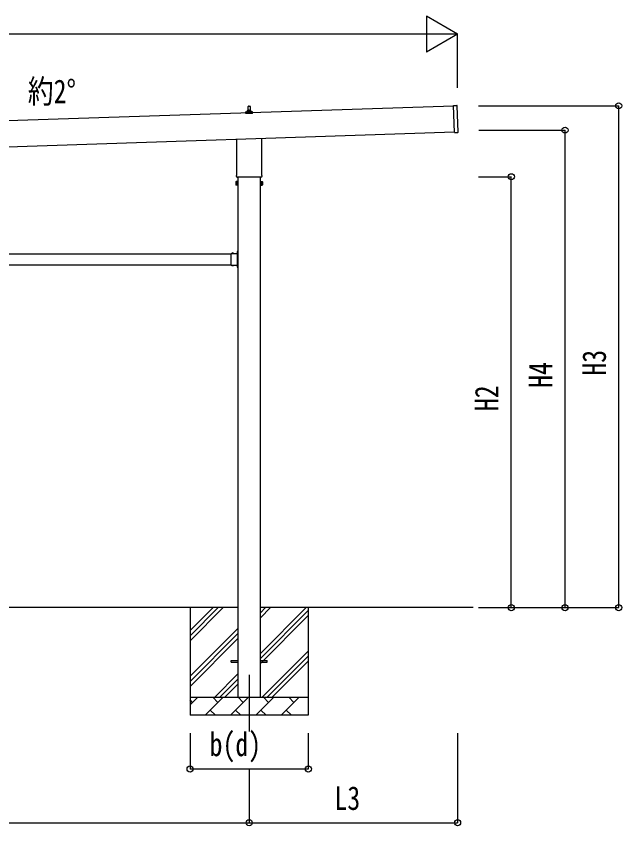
# Model space of a CAD drawing. Units: millimetres, scale not verified. Extents: x -16820 to 16820, y -11880 to 11880.
# Drawn here: x -356 to 3025, y -4680 to -164 of the extents above; entities that cross this region are included whole.
import ezdxf
from ezdxf.enums import TextEntityAlignment as Align

# ---------------------------------------------------------------- set-up
doc = ezdxf.new("R2010")
doc.units = ezdxf.units.MM
doc.header["$LTSCALE"] = 50
for name, color, linetype in [('0-2_USER1', 3, 'Continuous'), ('0-3_YKK_12', 2, 'Continuous'), ('0-4_YKK_13', 4, 'Continuous'), ('0-5_YKK_A1', 4, 'Continuous'), ('0-6_YKK_D', 6, 'Continuous')]:
    doc.layers.add(name, color=color, linetype=linetype)
doc.styles.add('ＭＳ ゴシック', font='')
doc.styles.get('ＭＳ ゴシック').set_extended_font_data('MS Gothic')

msp = doc.modelspace()

# ---------------------------------------------------------------- linework, layer by layer
at = {"layer": '0-3_YKK_12'}
msp.add_line((944.58, -3838), (944.58, -4154.05), dxfattribs=at)
at = {"layer": '0-4_YKK_13'}
for p, q in [((938.58, -690.41), (939.31, -666.88)), ((940.31, -665.91), (948.85, -665.91)), ((949.85, -666.88), (950.58, -690.41)), ((2085.35, -662.97), (2104.34, -662.34)), ((2090.35, -812.89), (2085.35, -662.97)), ((2110.3, -811.22), (2105.37, -663.3)), ((926.33, -705.91), (926.33, -698.19)), ((962.83, -705.91), (926.33, -705.91)), ((926.71, -697.41), (962.45, -697.41)), ((927.09, -697.22), (933.81, -695.59)), ((934.2, -695.41), (954.96, -695.41)), ((934.58, -694.62), (934.58, -690.41)), ((935.58, -690.41), (953.58, -690.41)), ((954.58, -694.62), (954.58, -690.41)), ((962.06, -697.22), (955.34, -695.59)), ((962.83, -705.91), (962.83, -698.19)), ((2090.35, -812.89), (2109.34, -812.25)), ((876.28, -1049.89), (876.28, -850.32)), ((1012.88, -845.77), (1012.88, -1049.89)), ((874.58, -1058.67), (874.58, -1053.17)), ((1012.52, -1062.17), (876.64, -1062.17)), ((1014.58, -1053.17), (1014.58, -1058.67)), ((870.58, -1088.17), (871.34, -1086.85)), ((870.58, -1088.17), (870.58, -1105.17)), ((870.58, -1105.17), (871.34, -1106.48)), ((877.58, -1091.76), (871.34, -1091.76)), ((877.58, -1101.57), (871.34, -1101.57)), ((877.58, -1106.48), (871.34, -1106.48)), ((880.08, -1105.87), (877.58, -1105.87)), ((1009.08, -1105.87), (1011.58, -1105.87)), ((1011.58, -1091.76), (1017.82, -1091.76)), ((1011.58, -1101.57), (1017.82, -1101.57)), ((1011.58, -1106.48), (1017.82, -1106.48)), ((1018.58, -1088.17), (1017.82, -1086.85)), ((1018.58, -1105.17), (1017.82, -1106.48)), ((1018.58, -1088.17), (1018.58, -1105.17)), ((844.08, -1498.29), (844.08, -1487.9)), ((844.08, -1487.9), (880.48, -1487.9)), ((847.34, -1487.04), (847.34, -1487.2)), ((848.04, -1487.9), (856.11, -1487.9)), ((850.95, -1487.9), (849.63, -1485.24)), ((853.2, -1487.9), (854.53, -1485.24)), ((856.81, -1487.04), (856.81, -1487.2)), ((876.38, -1480), (882.08, -1480)), ((880.08, -1489.5), (877.08, -1489.5)), ((880.48, -1478.87), (877.82, -1477.55)), ((880.48, -1481.13), (877.82, -1482.45)), ((879.62, -1475.27), (879.78, -1475.27)), ((879.62, -1484.74), (879.78, -1484.74)), ((880.48, -1472.5), (882.08, -1472.5)), ((880.48, -1489.46), (880.48, -1472.5)), ((880.48, -1475.97), (880.48, -1484.04)), ((882.08, -1477), (880.48, -1477)), ((880.48, -1478), (882.08, -1478)), ((880.48, -1482), (882.08, -1482)), ((882.08, -1483), (880.48, -1483)), ((844.08, -1540.29), (844.08, -1499.71)), ((880.08, -1498.29), (880.08, -1491.5)), ((880.08, -1540.29), (880.08, -1499.71)), ((844.08, -1552.1), (844.08, -1541.71)), ((844.08, -1552.1), (880.48, -1552.1)), ((847.34, -1552.96), (847.34, -1552.8)), ((848.04, -1552.1), (856.11, -1552.1)), ((850.95, -1552.1), (849.63, -1554.76)), ((853.2, -1552.1), (854.53, -1554.76)), ((856.81, -1552.96), (856.81, -1552.8)), ((877.08, -1550.5), (880.08, -1550.5)), ((880.48, -1558.87), (877.82, -1557.55)), ((880.48, -1561.13), (877.82, -1562.45)), ((879.62, -1555.27), (879.78, -1555.27)), ((879.62, -1564.74), (879.78, -1564.74)), ((880.08, -1548.5), (880.08, -1541.71)), ((880.48, -1567.5), (880.48, -1550.54)), ((880.48, -1555.97), (880.48, -1564.04)), ((880.48, -1558), (882.08, -1558)), ((880.48, -1562), (882.08, -1562)), ((880.48, -1567.5), (882.08, -1567.5)), ((844.58, -3758.5), (882.08, -3758.5)), ((844.58, -3767.5), (844.58, -3758.5)), ((844.58, -3767.5), (882.08, -3767.5)), ((1007.08, -3758.5), (1044.58, -3758.5)), ((1007.08, -3767.5), (1044.58, -3767.5)), ((1044.58, -3767.5), (1044.58, -3758.5))]:
    msp.add_line(p, q, dxfattribs=at)
for points in [[(877.58, -1106.48), (877.58, -1086.85), (871.34, -1086.85)], [(877.58, -1105.87), (877.58, -1087.47), (880.08, -1087.47)], [(1011.58, -1105.87), (1011.58, -1087.47), (1009.08, -1087.47)], [(1011.58, -1106.48), (1011.58, -1086.85), (1017.82, -1086.85)], [(880.08, -1491.5), (877.08, -1491.5), (877.08, -1487.9)], [(882.08, -1487.5), (882.08, -1481.5), (882.08, -1478.5), (882.08, -1472.5)], [(880.08, -1548.5), (877.08, -1548.5), (877.08, -1552.1)], [(882.08, -1567.5), (882.08, -1561.5), (882.08, -1558.5), (882.08, -1552.5)]]:
    msp.add_lwpolyline(points, dxfattribs=at)
for points in [[(880.08, -1107.17), (880.08, -1086.17), (882.08, -1086.17), (882.08, -1107.17)], [(1009.08, -1107.17), (1009.08, -1086.17), (1007.08, -1086.17), (1007.08, -1107.17)]]:
    msp.add_lwpolyline(points, close=True, dxfattribs=at)
for centre, radius, start, end in [((940.31, -666.91), 1, 90, 178.60509), ((948.85, -666.91), 1, 1.39491, 90), ((2104.37, -663.34), 1, 1.90915, 91.90915), ((927.33, -698.19), 1, 103.62699, 180), ((933.58, -694.62), 1, 283.62699, 0), ((938.66, -691.04), 4.13, 90, 171.17633), ((935.58, -691.41), 1, 90, 180), ((947.91, -690.41), 4.83, 133.60282, 180), ((941.25, -690.41), 4.83, 0, 46.39718), ((950.49, -691.04), 4.13, 8.82367, 90), ((953.58, -691.41), 1, 0, 90), ((955.58, -694.62), 1, 180, 256.37301), ((961.83, -698.19), 1, 0, 76.37301), ((2109.3, -811.25), 1, 271.90915, 1.90915), ((878.58, -1053.17), 4, 125.09963, 180), ((878.58, -1058.67), 4, 180, 194.47751), ((878.58, -1058.67), 4, 194.47751, 241.04498), ((1010.58, -1058.67), 4, 298.95502, 345.52249), ((1010.58, -1053.17), 4, 0, 54.90037), ((1010.58, -1058.67), 4, 345.52249, 0), ((874.92, -1089.31), 4.34, 145.61575, 214.38425), ((874.92, -1104.03), 4.34, 145.61575, 214.38425), ((886.82, -1096.67), 16.24, 162.41205, 197.58795), ((1014.23, -1089.31), 4.34, 325.61575, 34.38425), ((1002.34, -1096.67), 16.24, 342.41205, 17.58795), ((1014.23, -1104.03), 4.34, 325.61575, 34.38425), ((848.04, -1487.2), 0.7, 180, 270), ((848.21, -1487.04), 0.862, 129.12355, 180), ((852.08, -1491.8), 7, 90, 129.12355), ((852.08, -1491.8), 7, 50.87645, 90), ((856.11, -1487.2), 0.7, 270, 0), ((855.95, -1487.04), 0.862, 0, 50.87645), ((884.38, -1480), 7, 140.87645, 180), ((884.38, -1480), 7, 180, 219.12355), ((879.62, -1476.13), 0.862, 90, 140.87645), ((879.62, -1483.87), 0.862, 219.12355, 270), ((879.78, -1475.97), 0.7, 0, 90), ((879.78, -1484.04), 0.7, 270, 0), ((880.08, -1487.5), 2, 270, 0), ((843.38, -1499), 1, 314.427, 45.573), ((880.78, -1499), 1, 134.427, 225.573), ((843.38, -1541), 1, 314.427, 45.573), ((848.04, -1552.8), 0.7, 90, 180), ((848.21, -1552.96), 0.862, 180, 230.87645), ((852.08, -1548.2), 7, 230.87645, 270), ((852.08, -1548.2), 7, 270, 309.12355), ((856.11, -1552.8), 0.7, 0, 90), ((855.95, -1552.96), 0.862, 309.12355, 0), ((884.38, -1560), 7, 140.87645, 180), ((884.38, -1560), 7, 180, 219.12355), ((879.62, -1556.13), 0.862, 90, 140.87645), ((879.62, -1563.87), 0.862, 219.12355, 270), ((880.78, -1541), 1, 134.427, 225.573), ((879.78, -1555.97), 0.7, 0, 90), ((879.78, -1564.04), 0.7, 270, 0), ((880.08, -1552.5), 2, 0, 90)]:
    msp.add_arc(centre, radius, start, end, dxfattribs=at)
at = {"layer": '0-5_YKK_A1'}
for p, q in [((2085.42, -664.97), (-3306.65, -844.67)), ((-3301.82, -989.59), (2090.25, -809.86)), ((882.08, -1062.17), (882.08, -3963)), ((1007.08, -3963), (1007.08, -1062.17)), ((-2054.92, -1490), (844.08, -1490)), ((-2054.92, -1550), (844.08, -1550)), ((877.08, -1550), (881.58, -1550)), ((882.08, -3463), (-2092.92, -3463)), ((614.58, -3463), (614.58, -4063)), ((614.58, -3648.05), (799.63, -3463)), ((614.58, -3619.77), (771.35, -3463)), ((614.58, -3591.48), (743.06, -3463)), ((2195.46, -3463), (1007.08, -3463)), ((1007.08, -3718.1), (1262.18, -3463)), ((1007.08, -3520.11), (1064.19, -3463)), ((1007.08, -3491.82), (1035.9, -3463)), ((1274.58, -3463), (1274.58, -4063)), ((1007.08, -3746.38), (1274.58, -3478.88)), ((1007.08, -3774.67), (1274.58, -3507.17)), ((614.58, -3846.04), (882.08, -3578.54)), ((614.58, -3874.32), (882.08, -3606.82)), ((614.58, -3902.61), (882.08, -3635.11)), ((1016.74, -3963), (1274.58, -3705.16)), ((1045.02, -3963), (1274.58, -3733.44)), ((1073.31, -3963), (1274.58, -3761.73)), ((752.18, -3963), (882.08, -3833.1)), ((780.46, -3963), (882.08, -3861.38)), ((808.75, -3963), (882.08, -3889.67)), ((614.58, -3963), (1274.58, -3963)), ((614.58, -4005.89), (657.47, -3963)), ((698.89, -4063), (798.89, -3963)), ((770.34, -3991.55), (741.79, -3963)), ((840.32, -4063), (940.32, -3963)), ((911.76, -3991.55), (883.21, -3963)), ((981.74, -4063), (1081.74, -3963)), ((1053.18, -3991.55), (1024.63, -3963)), ((1123.16, -4063), (1223.16, -3963)), ((1194.6, -3991.55), (1166.05, -3963)), ((1271.29, -3963), (1274.58, -3959.72)), ((628.92, -3991.55), (614.58, -3977.21)), ((1274.58, -4063), (614.58, -4063)), ((727.45, -4034.45), (756, -4063)), ((868.87, -4034.45), (897.42, -4063)), ((1010.29, -4034.45), (1038.84, -4063)), ((1151.71, -4034.45), (1180.26, -4063))]:
    msp.add_line(p, q, dxfattribs=at)
msp.add_lwpolyline([(877.08, -1490), (881.58, -1490), (881.58, -1550)], dxfattribs=at)
at = {"layer": '0-6_YKK_D'}
for p, q in [((2107.73, -263.89), (1934.52, -163.89)), ((1934.52, -163.89), (1934.52, -363.89)), ((1907.73, -263.89), (-3124.12, -263.89)), ((2107.73, -263.89), (1761.32, -263.89)), ((2107.73, -263.89), (1934.52, -363.89)), ((2107.73, -564.17), (2107.73, -262.89)), ((2224.95, -663.89), (3008.73, -663.89)), ((3007.73, -3463), (3007.73, -663.89)), ((2225.95, -799.67), (2708.73, -799.67)), ((2707.73, -3463), (2707.73, -799.67)), ((2224.95, -1059.67), (2408.73, -1059.67)), ((2407.73, -3463), (2407.73, -1059.67)), ((2224.95, -3463), (2408.73, -3463)), ((2224.95, -3463), (3008.73, -3463)), ((2225.95, -3463), (2708.73, -3463)), ((614.58, -4163), (614.58, -4364)), ((1274.58, -4163), (1274.58, -4364)), ((2107.73, -4164), (2107.73, -4664)), ((614.58, -4363), (1274.58, -4363)), ((944.58, -4364), (944.58, -4664)), ((944.58, -4364), (944.58, -4664)), ((-2155.42, -4663), (944.58, -4663)), ((944.58, -4663), (2107.73, -4663))]:
    msp.add_line(p, q, dxfattribs=at)
for centre in [(3007.73, -663.89), (2707.73, -799.67), (2407.73, -1059.67), (2407.73, -3463), (2707.73, -3463), (3007.73, -3463), (614.58, -4363), (1274.58, -4363), (944.58, -4663), (944.58, -4663), (2107.73, -4663)]:
    msp.add_circle(centre, 17, dxfattribs=at)

# ---------------------------------------------------------------- texts
at = {"layer": '0-2_USER1', "style": 'ＭＳ ゴシック', "width": 0.8}
msp.add_text('約2°', height=132, dxfattribs=at).set_placement((-291.08, -688.7), align=Align.BOTTOM_LEFT)
at = {"layer": '0-6_YKK_D', "style": 'ＭＳ ゴシック', "width": 0.8}
for s, p in [('H3', (2975.73, -2169.04)), ('H4', (2675.73, -2236.93)), ('H2', (2375.73, -2366.93))]:
    msp.add_text(s, height=132, rotation=90, dxfattribs=at).set_placement(p, align=Align.BOTTOM_LEFT)
for s, p in [('b(d)', (723.78, -4331)), ('L3', (1420.55, -4631))]:
    msp.add_text(s, height=132, dxfattribs=at).set_placement(p, align=Align.BOTTOM_LEFT)

doc.saveas('drawing.dxf')
